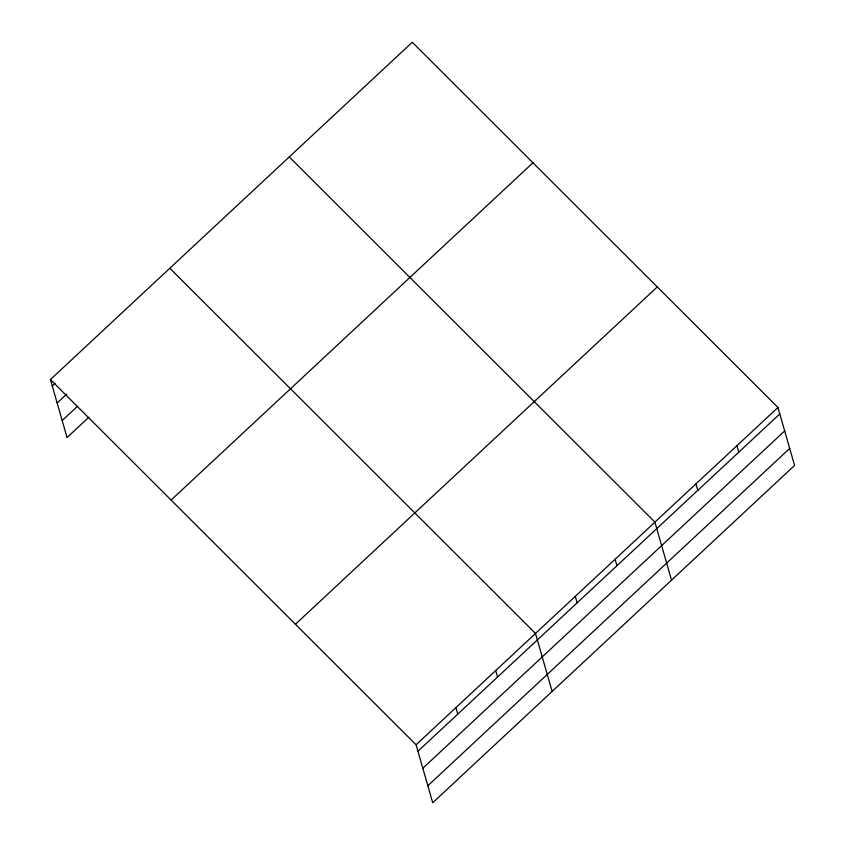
<?xml version="1.0" encoding="UTF-8"?>
<svg xmlns="http://www.w3.org/2000/svg" width="845" height="845" viewBox="0 0 845 845"><rect width="100%" height="100%" fill="white"/><g stroke="black" fill="none" stroke-linecap="round" stroke-linejoin="round"><path stroke-width="1.27" d="M50.425 379.553L412.286 42.25L777.939 407.459L794.575 465.447L432.714 802.75L416.089 744.762L50.425 379.553L67.061 437.541L88.852 417.229M52.284 386.028L55.126 383.376M57.164 403.033L66.639 394.192M62.181 420.546L77.349 406.413M171.102 500.071L532.952 162.768M295.423 624.244L657.273 286.941M416.089 744.762L777.939 407.459M417.948 751.237L779.798 413.934M422.817 768.232L784.678 430.929M427.845 785.744L789.695 448.441M289.254 156.938L654.907 522.136L671.543 580.135M169.845 268.245L535.498 633.444L552.134 691.442M736.935 445.685L738.784 452.159M695.921 483.91L697.78 490.385M615.107 559.242L616.966 565.717M575.308 596.348L577.156 602.823M495.698 670.55L497.557 677.025M455.888 707.656L457.747 714.131"/></g></svg>
